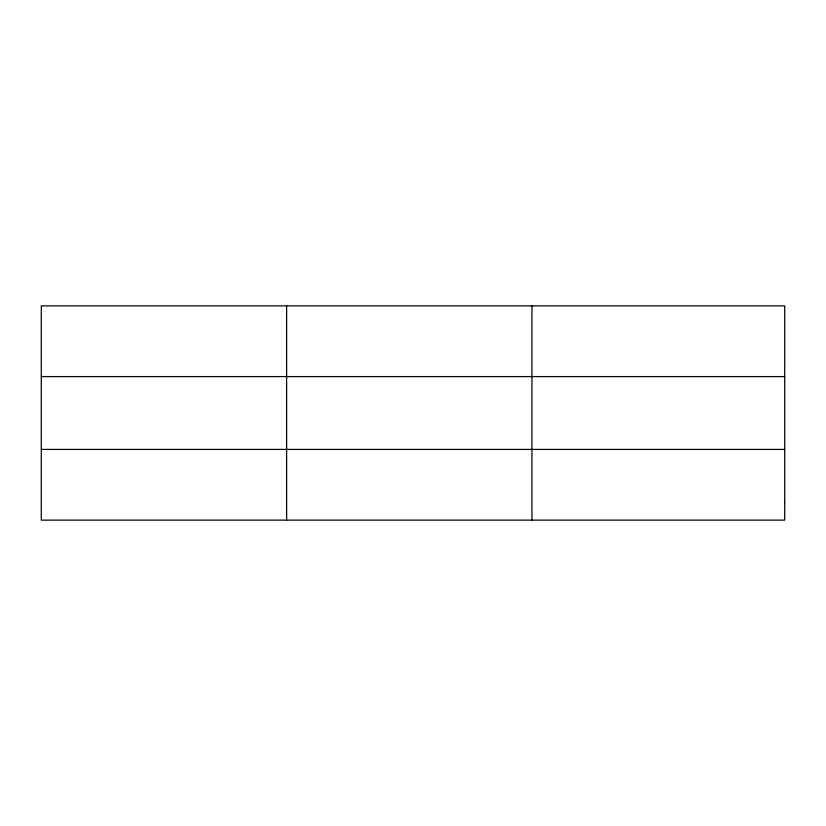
<?xml version="1.0" encoding="UTF-8"?>
<svg xmlns="http://www.w3.org/2000/svg" width="826" height="826" viewBox="0 0 826 826"><rect width="100%" height="100%" fill="white"/><g stroke="black" fill="none" stroke-linecap="round" stroke-linejoin="round"><path stroke-width="1.24" d="M286.622 520.122L286.622 305.878M531.944 520.122L531.944 305.878M41.3 376.584L784.7 376.584M41.3 449.416L784.7 449.416M784.7 502.445L784.7 520.122L41.3 520.122L41.3 305.878L784.7 305.878L784.7 502.445"/></g></svg>
